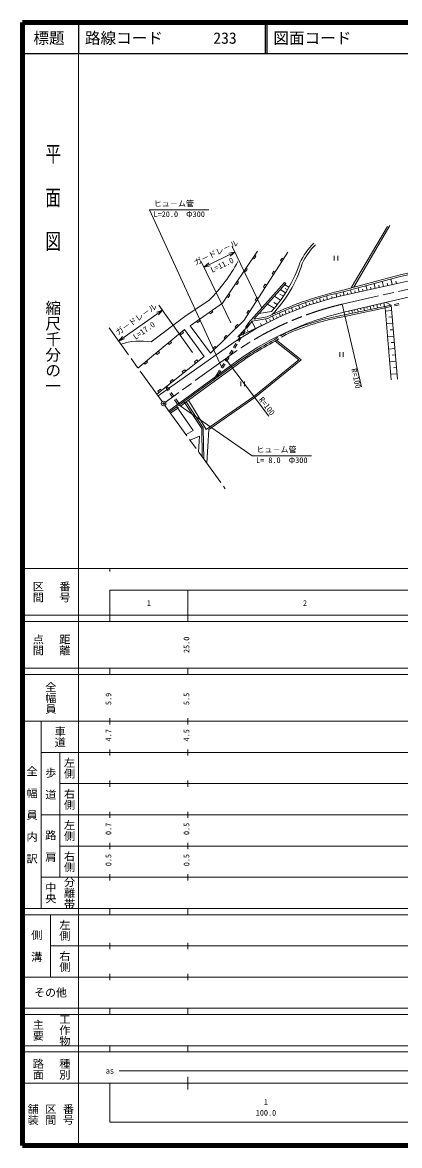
# Model space of a CAD drawing. Units: millimetres, scale not verified. Extents: x 40000 to 680000, y 20000 to 380000.
# Drawn here: x 40000 to 160786, y 20000 to 380000 of the extents above; entities that cross this region are included whole.
import ezdxf
from ezdxf.enums import TextEntityAlignment as Align

# ---------------------------------------------------------------- set-up
doc = ezdxf.new("R2010")
doc.units = ezdxf.units.MM
doc.header["$LTSCALE"] = 1000
doc.header["$PDMODE"] = 32
doc.header["$PDSIZE"] = 500
doc.linetypes.add('CHAIN', pattern=[18.5, 12, -1.5, 3.5, -1.5])
for name, color, linetype, lineweight in [('M-BGD', 7, 'Continuous', 13), ('M-BMK', 2, 'CHAIN', 13), ('M-BMK-SRVR', 3, 'Continuous', 13), ('M-STR-HTXT', 7, 'Continuous', 13), ('M-STR-STRC', 7, 'Continuous', 13), ('M-TTL', 2, 'Continuous', 140), ('M-TTL-BAND', 7, 'Continuous', 13), ('M-TTL-LINE', 7, 'Continuous', 25)]:
    doc.layers.add(name, color=color, linetype=linetype, lineweight=lineweight)
doc.layers.add('M-OTRS', color=6, linetype='Continuous')
doc.layers.add('M-TTL-TXT', color=7, linetype='Continuous')
doc.styles.add('@ＭＳ ゴシック', font='')
doc.styles.add('ＭＳ ゴシック', font='')
doc.styles.get('@ＭＳ ゴシック').set_extended_font_data('@MS Gothic')
doc.styles.get('ＭＳ ゴシック').set_extended_font_data('MS Gothic')

msp = doc.modelspace()

# ---------------------------------------------------------------- linework, layer by layer
at = {"layer": 'M-BGD'}
for p, q in [((156925, 314648), (145285, 294898)), ((146120, 295121), (157675, 314865)), ((104112, 289994), (115266, 306729)), ((124963, 306330), (110996, 284568)), ((160512, 298963), (195223, 306916)), ((160632, 298478), (195861, 306550)), ((113817, 304556), (114234, 304279)), ((114234, 304279), (114788, 305111)), ((114788, 305111), (114372, 305388)), ((123192, 304496), (122652, 303655)), ((122652, 303655), (123072, 303384)), ((123613, 304226), (123192, 304496)), ((139868, 305189), (139869, 303689)), ((140993, 305189), (140994, 303689)), ((111044, 300396), (111461, 300118)), ((111461, 300118), (112015, 300950)), ((112015, 300950), (111599, 301228)), ((120491, 300288), (119951, 299447)), ((119951, 299447), (120372, 299177)), ((120912, 300018), (120491, 300288)), ((160512, 298963), (141398, 293860)), ((179842, 300828), (141787, 292233)), ((108271, 296235), (108688, 295958)), ((108688, 295958), (109242, 296790)), ((109242, 296790), (108826, 297067)), ((123952, 296695), (112320, 283564)), ((124326, 296363), (114147, 284873)), ((117790, 296080), (117250, 295239)), ((117250, 295239), (117671, 294969)), ((118211, 295810), (117790, 296080)), ((123952, 296695), (124326, 296363)), ((125349, 295107), (123970, 295961)), ((160632, 298478), (141519, 293375)), ((142985, 287128), (180959, 295954)), ((150378, 294173), (150043, 295651)), ((152977, 294760), (152619, 296338)), ((154305, 295060), (154150, 295747)), ((155654, 295365), (155272, 297047)), ((157023, 295674), (156862, 296384)), ((158412, 295988), (158006, 297777)), ((159822, 296306), (159656, 297039)), ((105498, 292074), (105915, 291797)), ((105915, 291797), (106469, 292629)), ((106469, 292629), (106053, 292907)), ((115090, 291873), (114549, 291031)), ((115510, 291602), (115090, 291873)), ((122701, 291003), (120684, 292252)), ((123577, 292255), (122454, 292950)), ((124289, 293344), (122586, 294399)), ((124871, 294289), (124150, 294736)), ((135490, 290564), (135153, 291687)), ((137735, 291208), (137424, 292339)), ((139210, 291602), (139063, 292169)), ((140690, 291973), (140430, 293117)), ((141867, 292251), (141735, 292832)), ((143029, 292514), (142759, 293706)), ((144209, 292780), (144073, 293381)), ((145406, 293051), (145115, 294335)), ((146622, 293325), (146481, 293946)), ((147855, 293604), (147542, 294983)), ((149107, 293886), (148961, 294529)), ((151668, 294465), (151517, 295129)), ((99084, 290426), (92488, 286102)), ((93717, 282787), (104112, 289994)), ((99812, 290981), (99084, 290426)), ((114549, 291031), (114970, 290761)), ((120645, 288380), (118455, 289736)), ((121618, 289571), (120503, 290262)), ((126640, 287468), (126203, 288556)), ((127730, 287899), (127518, 288445)), ((128826, 288317), (128413, 289415)), ((129926, 288724), (129726, 289275)), ((131032, 289118), (130644, 290224)), ((132141, 289499), (131954, 290054)), ((133254, 289867), (132892, 290982)), ((134370, 290222), (134196, 290782)), ((136611, 290893), (136449, 291456)), ((141346, 289431), (141347, 289425)), ((142386, 289681), (148590, 263234)), ((158107, 289412), (143186, 286268)), ((158150, 288910), (143290, 285779)), ((147354, 288143), (147575, 287193)), ((148324, 288369), (148439, 287873)), ((149315, 288599), (149546, 287608)), ((150328, 288835), (150448, 288318)), ((151361, 289075), (151601, 288041)), ((152417, 289320), (152542, 288781)), ((153494, 289570), (153745, 288493)), ((154595, 289826), (154725, 289264)), ((155718, 290087), (155979, 288964)), ((156178, 288495), (156075, 288984)), ((156178, 288495), (158144, 265476)), ((158107, 289412), (156523, 290274)), ((158083, 289407), (158046, 289399)), ((158107, 289412), (160137, 265646)), ((158186, 288918), (158150, 288910)), ((160530, 289923), (159062, 289613)), ((160633, 289433), (159165, 289124)), ((92488, 286102), (81239, 277579)), ((96879, 284370), (96594, 284781)), ((99881, 287060), (100166, 286650)), ((100166, 286650), (100987, 287219)), ((110996, 284568), (100220, 273955)), ((100987, 287219), (100703, 287630)), ((112389, 287665), (111849, 286823)), ((111849, 286823), (112269, 286553)), ((112810, 287395), (112389, 287665)), ((118591, 285135), (113616, 284273)), ((118434, 285615), (114147, 284873)), ((119762, 287367), (115740, 286671)), ((118423, 283737), (117817, 285000)), ((119498, 284275), (119259, 284773)), ((120565, 284794), (120073, 285821)), ((121624, 285295), (121392, 285778)), ((122685, 285757), (122185, 286799)), ((123407, 286103), (123169, 286639)), ((124478, 286570), (124016, 287648)), ((125556, 287025), (125331, 287566)), ((144560, 287494), (144666, 287038)), ((145472, 287706), (145684, 286794)), ((146403, 287922), (146513, 287447)), ((158258, 287638), (156213, 287463)), ((158433, 285593), (157410, 285506)), ((77006, 269215), (91929, 281570)), ((91575, 280628), (91256, 281013)), ((91929, 281570), (98161, 272975)), ((100220, 273955), (93717, 282787)), ((95772, 284212), (96057, 283801)), ((96057, 283801), (96879, 284370)), ((108864, 283170), (108151, 282469)), ((108151, 282469), (108502, 282112)), ((109215, 282814), (108864, 283170)), ((108964, 279179), (117942, 283491)), ((112693, 283234), (108964, 279179)), ((110964, 281361), (110182, 280080)), ((110969, 280140), (110581, 280949)), ((111391, 281100), (110609, 279820)), ((112266, 283495), (111485, 282214)), ((112693, 283234), (111911, 281954)), ((112326, 280791), (111980, 281513)), ((112320, 283564), (112694, 283233)), ((112694, 283233), (113616, 284273)), ((114602, 281882), (113511, 284158)), ((116592, 282835), (116284, 283477)), ((158607, 283553), (156572, 283379)), ((158781, 281518), (157763, 281431)), ((86954, 276802), (87724, 277440)), ((87724, 277440), (87405, 277825)), ((90486, 280376), (90805, 279991)), ((90805, 279991), (91575, 280628)), ((105301, 279662), (104589, 278960)), ((104589, 278960), (104940, 278604)), ((105652, 279305), (105301, 279662)), ((109662, 279227), (108880, 277946)), ((110088, 278966), (109307, 277686)), ((110159, 279752), (109965, 280156)), ((121828, 278991), (120680, 278264)), ((122096, 278568), (120948, 277841)), ((120948, 277841), (128520, 271858)), ((121396, 278125), (129319, 271864)), ((123940, 280328), (122673, 279526)), ((124208, 279906), (122941, 279103)), ((124001, 280361), (124208, 279906)), ((158955, 279487), (156929, 279314)), ((159128, 277462), (158115, 277375)), ((82783, 273998), (83102, 273613)), ((83102, 273613), (83872, 274251)), ((83427, 260330), (103828, 274712)), ((83872, 274251), (83554, 274636)), ((86635, 277187), (86954, 276802)), ((101739, 276153), (101027, 275451)), ((101027, 275451), (101378, 275095)), ((102090, 275797), (101739, 276153)), ((107057, 274958), (106276, 273678)), ((107484, 274698), (106703, 273417)), ((108360, 277092), (107578, 275812)), ((108786, 276832), (108005, 275552)), ((141644, 274289), (141644, 272789)), ((142769, 274290), (142769, 272790)), ((159300, 275441), (157284, 275269)), ((78932, 270810), (79251, 270425)), ((79251, 270425), (80021, 271062)), ((80021, 271062), (79702, 271447)), ((98161, 272975), (83018, 260896)), ((86882, 255548), (107115, 270302)), ((95895, 271807), (95113, 271183)), ((95113, 271183), (95425, 270792)), ((96207, 271416), (95895, 271807)), ((104453, 270690), (103672, 269410)), ((104880, 270430), (104099, 269149)), ((105755, 272824), (104974, 271544)), ((105071, 272207), (118952, 253774)), ((106182, 272564), (105401, 271283)), ((128520, 271858), (114154, 260146)), ((129319, 271864), (114455, 259746)), ((159644, 271414), (157638, 271242)), ((159472, 273425), (158464, 273339)), ((91986, 268689), (91204, 268065)), ((91204, 268065), (91516, 267675)), ((91728, 258463), (107409, 269898)), ((92298, 268298), (91986, 268689)), ((92006, 258047), (107704, 269494)), ((103151, 268556), (101213, 265380)), ((101849, 266422), (101849, 266421)), ((103578, 268295), (102269, 266150)), ((159988, 267386), (157996, 267216)), ((159816, 269407), (158812, 269322)), ((85806, 263158), (86670, 261932)), ((86215, 263446), (87079, 262220)), ((88077, 265571), (87295, 264948)), ((87295, 264948), (87607, 264557)), ((88389, 265180), (88077, 265571)), ((102276, 266161), (102276, 266161)), ((109972, 264878), (109972, 263378)), ((111097, 264878), (111097, 263378)), ((84168, 262453), (83387, 261830)), ((83387, 261830), (83698, 261439)), ((84480, 262063), (84168, 262453)), ((87246, 261115), (88111, 259889)), ((87655, 261403), (88519, 260177)), ((89096, 259359), (90406, 257501)), ((114154, 260146), (98810, 249516)), ((114455, 259746), (99705, 249528)), ((87177, 255144), (89481, 256825)), ((87471, 254740), (89764, 256412)), ((88687, 259071), (89997, 257213)), ((89691, 256978), (89470, 256816)), ((89481, 256825), (94669, 249252)), ((89986, 256574), (89764, 256412)), ((91711, 258451), (90499, 257567)), ((92006, 258047), (90794, 257163)), ((91728, 258463), (97430, 249898)), ((92410, 258342), (97927, 250053)), ((98810, 249516), (93145, 258877)), ((94669, 249252), (92418, 247887)), ((97430, 249898), (97602, 240712)), ((97927, 250053), (98116, 240001)), ((99705, 249528), (99014, 238759)), ((93740, 246057), (96698, 247361)), ((96698, 247361), (96435, 242327))]:
    msp.add_line(p, q, dxfattribs=at)
for centre, radius, start, end in [((148893, 293596), 22100, 134.69259, 154.90709), ((148893, 293596), 21339, 134.69259, 154.6761), ((60847, 329625), 54879, 315.23698, 331.40796), ((86477, 317280), 44751, 318.05312, 341.34897), ((91070, 314369), 40256, 315.95016, 343.18445), ((164936, 192201), 102676, 103.02995, 126.52397), ((164936, 192201), 104348, 103.0365, 116.46484), ((164936, 192201), 103848, 103.02995, 116.50514), ((165515, 192448), 97324, 103.3853, 126.87457), ((156757, 208081), 79356, 99.84654, 114.37886), ((156757, 208081), 78856, 99.83352, 114.37886), ((77766, 256880), 20988, 80.47624, 107.49877), ((165515, 192448), 96824, 117.56025, 126.87457), ((165515, 192448), 96324, 117.56025, 126.87457)]:
    msp.add_arc(centre, radius, start, end, dxfattribs=at)
at = {"layer": 'M-BMK'}
for p, q in [((142386, 289681), (174796, 297106)), ((84774, 258466), (67718, 282070)), ((105071, 272207), (85821, 258297)), ((85652, 257250), (104943, 230553))]:
    msp.add_line(p, q, dxfattribs=at)
msp.add_arc((165226, 192324), 100000, 103.20297, 126.98093, dxfattribs=at)
at = {"layer": 'M-BMK-SRVR'}
msp.add_circle((85213, 257858), 750, dxfattribs=at)
msp.add_circle((85213, 257858), 750, dxfattribs=at)
msp.add_point((85213, 257858), dxfattribs=at)
msp.add_point((85213, 257858), dxfattribs=at)
msp.add_point((85213, 257858), dxfattribs=at)
at = {"layer": 'M-OTRS'}
msp.add_point((85213, 257858), dxfattribs=at)
at = {"layer": 'M-STR-HTXT'}
for p, q in [((80715, 319954), (103807, 269632)), ((80715, 319954), (99715, 319954)), ((113570, 241106), (90185, 257357)), ((113570, 241106), (132570, 241106))]:
    msp.add_line(p, q, dxfattribs=at)
at = {"layer": 'M-STR-STRC'}
for p, q in [((98138, 301596), (108043, 306379)), ((108043, 306379), (106078, 306005)), ((106529, 305073), (108043, 306379)), ((116695, 288465), (107173, 308180)), ((106790, 283681), (97268, 303396)), ((99652, 302902), (98138, 301596)), ((98138, 301596), (100102, 301970)), ((94440, 274212), (83717, 289424)), ((70768, 277849), (84869, 287789)), ((84869, 287789), (82992, 287099)), ((83588, 286253), (84869, 287789)), ((72049, 279385), (70768, 277849)), ((70768, 277849), (72645, 278539))]:
    msp.add_line(p, q, dxfattribs=at)
at = {"layer": 'M-TTL'}
for p, q in [((40000, 380000), (40000, 20000)), ((680000, 380000), (40000, 380000)), ((40000, 20000), (680000, 20000))]:
    msp.add_line(p, q, dxfattribs=at)
at = {"layer": 'M-TTL-BAND'}
for p, q in [((58000, 370000), (58000, 20000)), ((40000, 205000), (579000, 205000)), ((68000, 205000), (68000, 204000)), ((68000, 198000), (579000, 198000)), ((68000, 198000), (68000, 188000)), ((93000, 188000), (93000, 198000)), ((40000, 190000), (579000, 190000)), ((40000, 188000), (579000, 188000)), ((40000, 173000), (579000, 173000)), ((68000, 171000), (68000, 173000)), ((93000, 171000), (93000, 173000)), ((40000, 171000), (579000, 171000)), ((40000, 156000), (579000, 156000)), ((46000, 96000), (46000, 156000)), ((68000, 155000), (68000, 157000)), ((93000, 155000), (93000, 157000)), ((46000, 146000), (579000, 146000)), ((52000, 146000), (52000, 106000)), ((68000, 145000), (68000, 147000)), ((93000, 145000), (93000, 147000)), ((68000, 135000), (68000, 137000)), ((93000, 135000), (93000, 137000)), ((52000, 136000), (579000, 136000)), ((46000, 126000), (579000, 126000)), ((68000, 125000), (68000, 127000)), ((93000, 125000), (93000, 127000)), ((52000, 116000), (579000, 116000)), ((68000, 115000), (68000, 117000)), ((93000, 115000), (93000, 117000)), ((46000, 106000), (579000, 106000)), ((68000, 105000), (68000, 107000)), ((93000, 105000), (93000, 107000)), ((40000, 96000), (579000, 96000)), ((40000, 94000), (579000, 94000)), ((49000, 94000), (49000, 74000)), ((68000, 94000), (68000, 96000)), ((93000, 94000), (93000, 96000)), ((49000, 84000), (579000, 84000)), ((68000, 83000), (68000, 85000)), ((93000, 83000), (93000, 85000)), ((40000, 74000), (579000, 74000)), ((68000, 73000), (68000, 75000)), ((93000, 73000), (93000, 75000)), ((40000, 64000), (579000, 64000)), ((40000, 62000), (579000, 62000)), ((68000, 62000), (68000, 64000)), ((93000, 62000), (93000, 64000)), ((40000, 52000), (579000, 52000)), ((68000, 50000), (68000, 52000)), ((93000, 50000), (93000, 52000)), ((40000, 50000), (579000, 50000)), ((71000, 44000), (567600, 44000)), ((40000, 40000), (579000, 40000)), ((68000, 40000), (68000, 27500)), ((93000, 38000), (93000, 42000)), ((68000, 27500), (579000, 27500))]:
    msp.add_line(p, q, dxfattribs=at)
at = {"layer": 'M-TTL-LINE'}
for p, q in [((58000, 380000), (58000, 370000)), ((117750, 380000), (117750, 370000)), ((118250, 380000), (118250, 370000)), ((40000, 370000), (680000, 370000))]:
    msp.add_line(p, q, dxfattribs=at)

# ---------------------------------------------------------------- texts
at = {"layer": 'M-BGD', "style": 'ＭＳ ゴシック'}
for rotation, p in [(283.203, (144729, 268748)), (306.981, (115193, 258766))]:
    msp.add_text('R=100', height=1833, rotation=rotation, dxfattribs=at).set_placement(p, align=Align.BOTTOM_LEFT)
at = {"layer": 'M-STR-HTXT', "style": 'ＭＳ ゴシック'}
for p in [(82090, 320454), (114945, 241606)]:
    msp.add_text('ヒュ－ム管', height=1833, dxfattribs=at).set_placement(p, align=Align.BOTTOM_LEFT)
for s, p in [('L=20.0\u3000Φ300', (90215, 319454)), ('L= 8.0\u3000Φ300', (123070, 240606))]:
    msp.add_text(s, height=1833, dxfattribs=at).set_placement(p, align=Align.TOP_CENTER)
at = {"layer": 'M-STR-STRC', "style": 'ＭＳ ゴシック'}
for rotation, p in [(25.778, (102655, 304888)), (35.182, (77242, 283636))]:
    msp.add_text('ガ－ドレ－ル', height=1833, rotation=rotation, dxfattribs=at).set_placement(p, align=Align.BOTTOM_CENTER)
at = {"layer": 'M-STR-STRC', "style": '@ＭＳ ゴシック'}
for s, rotation, p in [('L=11.0', 25.779, (103525, 303087)), ('L=17.0', 35.182, (78395, 282002))]:
    msp.add_text(s, height=1833, rotation=rotation, dxfattribs=at).set_placement(p, align=Align.TOP_CENTER)
at = {"layer": 'M-TTL-BAND', "style": '@ＭＳ ゴシック', "width": 1.4}
msp.add_text('平  面  図', height=3666, rotation=270, dxfattribs=at).set_placement((49777, 306475), align=Align.MIDDLE_RIGHT)
at = {"layer": 'M-TTL-BAND', "style": '@ＭＳ ゴシック'}
msp.add_text('縮尺千分の一', height=3666, rotation=270, dxfattribs=at).set_placement((49777, 261030), align=Align.MIDDLE_RIGHT)
for s, p in [('区間', (45000, 197500)), ('番号', (53500, 197500)), ('点間', (45000, 180500)), ('距離', (53500, 180500)), ('全幅員', (49000, 163500)), ('車道', (52000, 151000)), ('左側', (55000, 141000)), ('全\u3000幅\u3000員\u3000内\u3000訳', (43000, 126000)), ('歩\u3000道', (49000, 136000)), ('右側', (55000, 131000)), ('左側', (55000, 121000)), ('路\u3000肩', (49000, 116000)), ('右側', (55000, 111000)), ('分離帯', (55000, 101000)), ('中央', (49000, 101000)), ('左側', (53500, 89000)), ('側\u3000溝', (44500, 84000)), ('右側', (53500, 79000)), ('工作物', (53500, 57000)), ('主要', (45000, 57000)), ('路面', (45000, 44500)), ('種別', (53500, 44500)), ('舗装', (43333, 30000)), ('区間', (49000, 30000)), ('番号', (54667, 30000))]:
    msp.add_text(s, height=2566, rotation=270, dxfattribs=at).set_placement(p, align=Align.MIDDLE_CENTER)
at = {"layer": 'M-TTL-BAND', "style": 'ＭＳ ゴシック'}
for s, p in [('1', (80500, 192405)), ('2', (130500, 192405)), ('as', (68000, 42500)), ('1', (118000, 32523)), ('100.0', (118000, 29033))]:
    msp.add_text(s, height=1833, dxfattribs=at).set_placement(p, align=Align.BOTTOM_CENTER)
for s, p in [('25.0', (94000, 180500)), ('5.9', (69000, 163174)), ('5.5', (94000, 163174)), ('4.7', (69000, 151500)), ('4.5', (94000, 151500)), ('0.7', (69000, 121500)), ('0.5', (94000, 121500)), ('0.5', (69000, 111500)), ('0.5', (94000, 111500))]:
    msp.add_text(s, height=1833, rotation=90, dxfattribs=at).set_placement(p, align=Align.BOTTOM_CENTER)
msp.add_text('その他', height=2566, dxfattribs=at).set_placement((49000, 69000), align=Align.MIDDLE_CENTER)
at = {"layer": 'M-TTL-TXT', "style": 'ＭＳ ゴシック'}
msp.add_text('標題', height=3666, dxfattribs=at).set_placement((48500, 375000), align=Align.MIDDLE_CENTER)
for s, p in [('路線コード', (60000, 375000)), ('233', (101142, 375000)), ('図面コード', (120380, 375000))]:
    msp.add_text(s, height=3666, dxfattribs=at).set_placement(p, align=Align.MIDDLE_LEFT)

doc.saveas('drawing.dxf')
